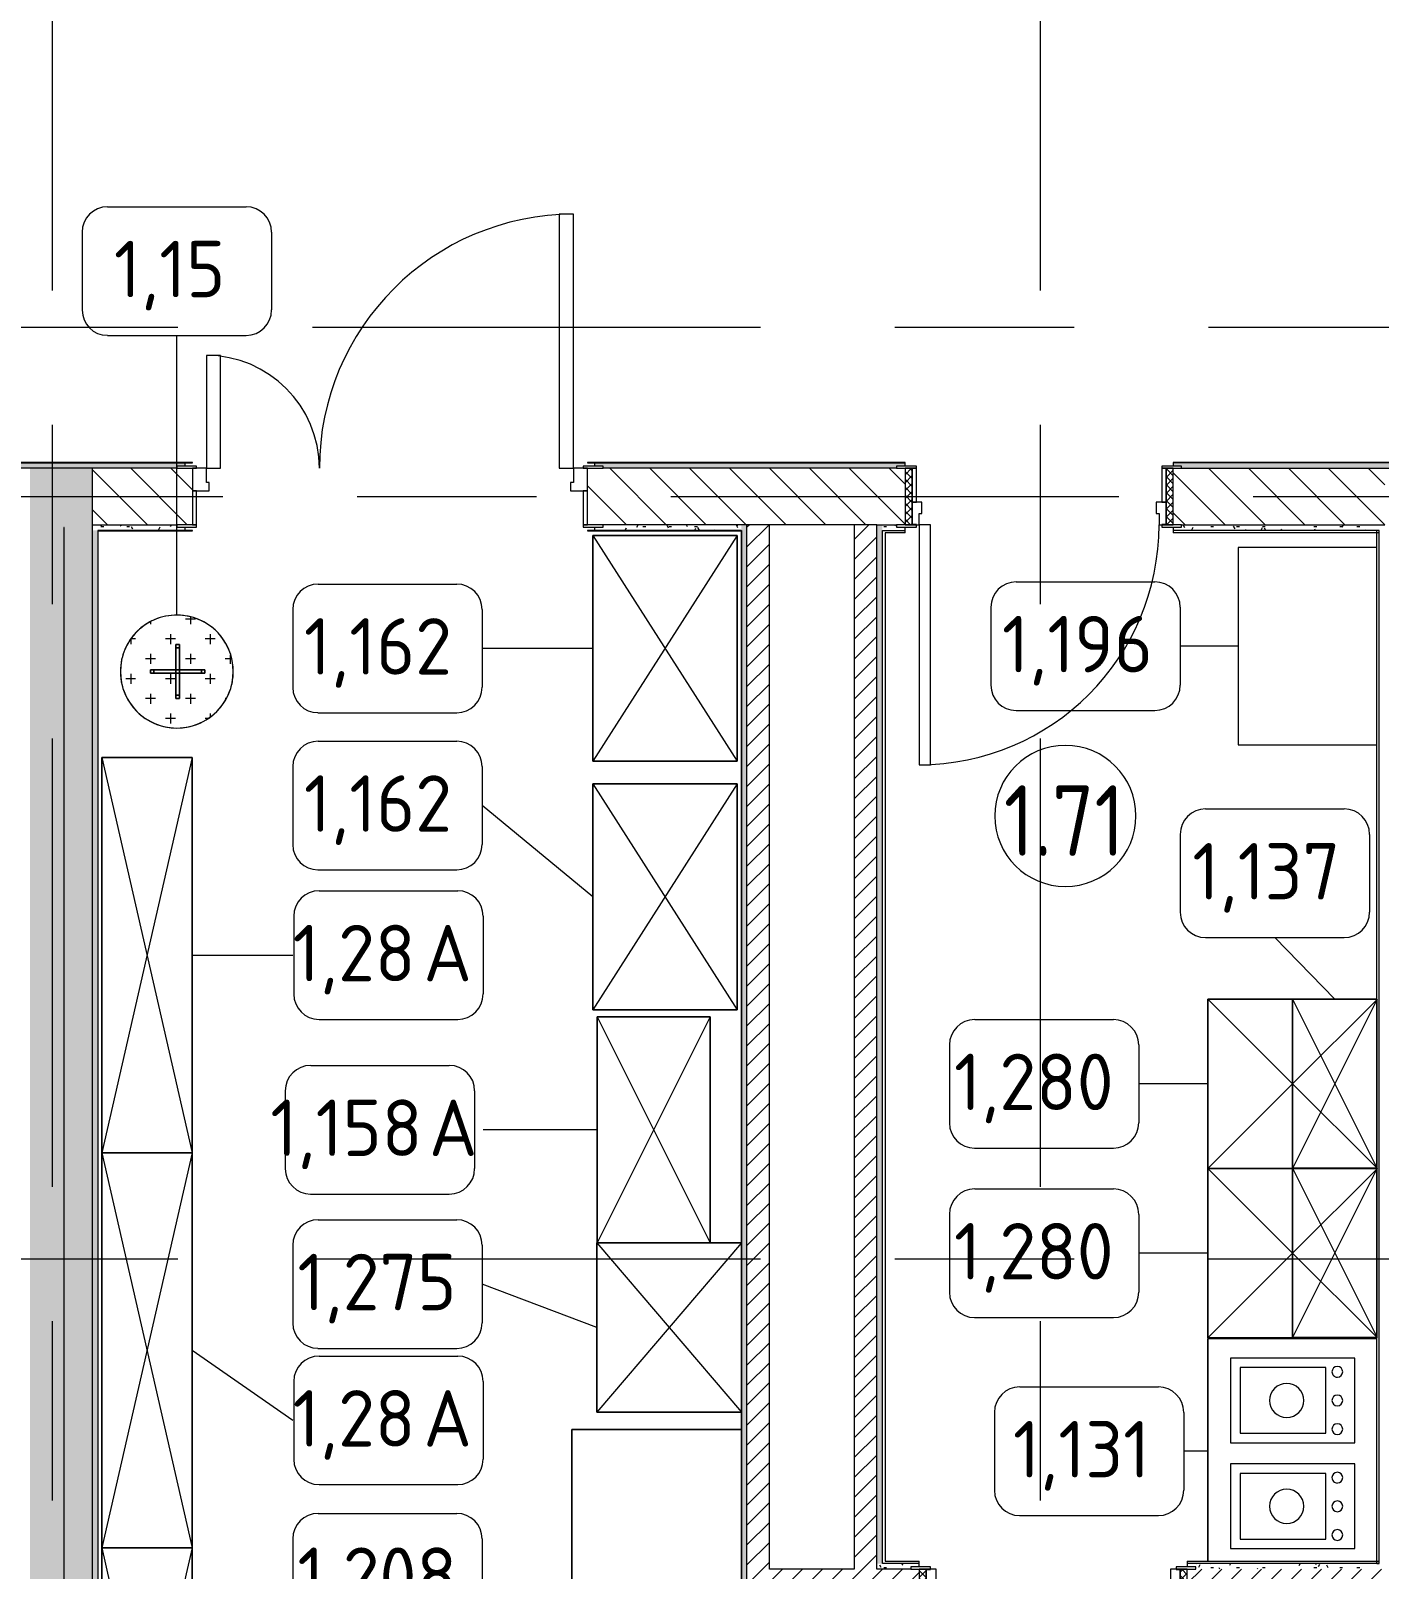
# Model space of a CAD drawing. Header units: millimetres. Extents: x 81494 to 296443, y -8553 to 29000.
# Drawn here: x 107132 to 111910, y 6700 to 12150 of the extents above; entities that cross this region are included whole.
import ezdxf

# ---------------------------------------------------------------- set-up
doc = ezdxf.new("R2010")
doc.units = ezdxf.units.MM
doc.linetypes.add('Осевая', pattern=[3175, 635, -476.25, 1587.5, -476.25])
for name, color, linetype, lineweight in [('A-AREA-IDEN', 7, 'Continuous', 9), ('A-DOOR', 7, 'Continuous', 9), ('A-DOOR-FRAM-2', 7, 'Continuous', 9), ('A-WALL', 7, 'Continuous', 9), ('I-FURN', 7, 'Continuous', 9), ('I-FURN-IDEN', 7, 'Continuous', 9), ('I-WALL', 7, 'Continuous', 9), ('P-SANR-FIXT', 7, 'Continuous', 9), ('P-SANR-FIXT-1', 7, 'Continuous', 13), ('Оси-2', 7, 'Осевая', 9)]:
    doc.layers.add(name, color=color, linetype=linetype, lineweight=lineweight)
for name, color, linetype, lineweight, true_color in [('A-DOOR-1', 7, 'Continuous', 9, 0xc0c0c0), ('A-DOOR-FRAM-1', 7, 'Continuous', 9, 0xc0c0c0), ('A-WALL-1', 9, 'Continuous', 9, 0x808080), ('A-WALL-FNSH-1', 9, 'Continuous', 9, 0x808080), ('I-FURN-1', 9, 'Continuous', 9, 0x808080)]:
    doc.layers.add(name, color=color, linetype=linetype, lineweight=lineweight, true_color=true_color)
doc.styles.add('GOST Common', font='GOST_Common.ttf', dxfattribs={"height": 200})
doc.styles.add('GOST Common_1', font='GOST_Common.ttf', dxfattribs={"width": 0.9, "height": 250})
pattern_1 = [(45, (0, 0), (-35.35534, 35.35534), [])]
pattern_2 = [(0, (0, 0), (121.92, 30.48), [10.058, -81.382, 10.058, -81.382, -487.68]), (0, (0, 0), (121.92, 30.48), [-182.88, 10.058, -172.822, 10.058, -81.382, -213.36]), (0, (0, 0), (121.92, 30.48), [-457.2, 10.058, -50.902, 10.058, -142.342]), (120, (45.72, 15.24), (-87.356454, 90.345817), [10.058, -81.382, 10.058, -81.382, -487.68]), (120, (45.72, 15.24), (-87.356454, 90.345817), [-182.88, 10.058, -172.822, 10.058, -81.382, -213.36]), (120, (45.72, 15.24), (-87.356454, 90.345817), [-457.2, 10.058, -50.902, 10.058, -142.342]), (240, (60.96, 76.2), (-34.563546, -120.825817), [10.058, -81.382, 10.058, -81.382, -487.68]), (240, (60.96, 76.2), (-34.563546, -120.825817), [-182.88, 10.058, -172.822, 10.058, -81.382, -213.36]), (240, (60.96, 76.2), (-34.563546, -120.825817), [-457.2, 10.058, -50.902, 10.058, -142.342])]

# ---------------------------------------------------------------- blocks, each defined once
blk = doc.blocks.new('110_Дверь_СКБ_1Ст_Внутренняя1 - Д-8 950x2100h_охрана-31784688-План расстановки мебели и оборудования 1 этажа в осях 23_1-33')
at = {"layer": 'A-DOOR'}
h = blk.add_hatch(dxfattribs=at)
h.set_pattern_fill('FP_6', color=256, style=0, pattern_type=2)
h.set_pattern_definition([(135, (1826.41, 164.685), (-14.14214, -14.14214), []), (225, (1826.41, 164.685), (14.14214, -14.14214), [])])
h.paths.add_polyline_path([(487.5, 100), (462.5, 100), (462.5, -100), (487.5, -100), (487.5, -31.7)])
at = {"layer": 'A-DOOR-FRAM-2'}
h = blk.add_hatch(dxfattribs=at)
h.set_pattern_fill('FP_7', color=256, style=0, pattern_type=2)
h.set_pattern_definition([(45, (-296.384, 164.685), (-14.1421, 14.1421), []), (135, (-296.384, 164.685), (-14.1421, -14.1421), [])])
h.paths.add_polyline_path([(-437.5, 100), (-462.5, 100), (-462.5, -100), (-437.5, -100), (-437.5, -31.7)])
at = {"layer": 'A-DOOR-1'}
for p, q in [((437.5, 950), (397.5, 950)), ((397.5, 950), (397.5, 100)), ((437.5, 100), (437.5, 950)), ((397.5, 100), (437.5, 100))]:
    blk.add_line(p, q, dxfattribs=at)
blk.add_arc((437.5, 100), 850, 90, 180, dxfattribs=at)
at = {"layer": 'A-DOOR-FRAM-1'}
for p, q in [((-422.5, 108), (-492.5, 108)), ((-492.5, 108), (-492.5, 100)), ((-492.5, 100), (-422.5, 100)), ((-437.5, 100), (-462.5, 100)), ((-462.5, 100), (-462.5, -100)), ((-412.5, 100), (-437.5, 100)), ((-437.5, 100), (-437.5, 20)), ((-437.5, -100), (-437.5, 100)), ((-422.5, 100), (-437.5, 100)), ((-437.5, 100), (-437.5, 99)), ((-437.5, 99), (-422.5, 99)), ((-422.5, 100), (-422.5, 108)), ((-422.5, 99), (-422.5, 100)), ((-412.5, 60), (-412.5, 100)), ((-402.5, 60), (-412.5, 60)), ((-402.5, 20), (-402.5, 60)), ((437.5, 60), (427.5, 60)), ((427.5, 60), (427.5, 20)), ((437.5, 100), (437.5, 60)), ((462.5, 100), (437.5, 100)), ((517.5, 108), (447.5, 108)), ((447.5, 108), (447.5, 100)), ((462.5, 100), (447.5, 100)), ((447.5, 100), (447.5, 99)), ((447.5, 100), (517.5, 100)), ((447.5, 99), (462.5, 99)), ((462.5, 20), (462.5, 100)), ((487.5, 100), (462.5, 100)), ((462.5, 100), (462.5, -100)), ((462.5, 99), (462.5, 100)), ((487.5, -100), (487.5, 100)), ((517.5, 100), (517.5, 108)), ((-437.5, 20), (-402.5, 20)), ((-422.5, 20), (-437.5, 20)), ((-437.5, 20), (-437.5, -100)), ((-422.5, -100), (-422.5, 20)), ((427.5, 20), (462.5, 20)), ((462.5, 20), (447.5, 20)), ((447.5, 20), (447.5, -100)), ((462.5, -100), (462.5, 20)), ((-422.5, -100), (-492.5, -100)), ((-492.5, -100), (-492.5, -108)), ((-492.5, -108), (-422.5, -108)), ((-462.5, -100), (-437.5, -100)), ((-437.5, -100), (-422.5, -100)), ((-422.5, -108), (-422.5, -100)), ((447.5, -100), (462.5, -100)), ((517.5, -100), (447.5, -100)), ((447.5, -100), (447.5, -108)), ((447.5, -108), (517.5, -108)), ((462.5, -100), (487.5, -100)), ((517.5, -108), (517.5, -100))]:
    blk.add_line(p, q, dxfattribs=at)
blk = doc.blocks.new('110_Дверь_СКБ_1Ст_Внутренняя1 - Д-8 950x2100h_охрана-32224770-План расстановки мебели и оборудования 1 этажа в осях 23_1-33')
at = {"layer": 'A-DOOR'}
h = blk.add_hatch(dxfattribs=at)
h.set_pattern_fill('FP_8', color=256, style=0, pattern_type=2)
h.set_pattern_definition([(135, (1826.41, 104.685), (-14.14214, -14.14214), []), (225, (1826.41, 104.685), (14.14214, -14.14214), [])])
h.paths.add_polyline_path([(487.5, 40), (462.5, 40), (462.5, -40), (487.5, -40)])
at = {"layer": 'A-DOOR-FRAM-2'}
h = blk.add_hatch(dxfattribs=at)
h.set_pattern_fill('FP_9', color=256, style=0, pattern_type=2)
h.set_pattern_definition([(45, (-296.384, 104.685), (-14.1421, 14.1421), []), (135, (-296.384, 104.685), (-14.1421, -14.1421), [])])
h.paths.add_polyline_path([(-437.5, 40), (-462.5, 40), (-462.5, -40), (-437.5, -40)])
at = {"layer": 'A-DOOR-1'}
for p, q in [((437.5, 890), (397.5, 890)), ((397.5, 890), (397.5, 40)), ((437.5, 40), (437.5, 890)), ((397.5, 40), (437.5, 40))]:
    blk.add_line(p, q, dxfattribs=at)
blk.add_arc((437.5, 40), 850, 90, 180, dxfattribs=at)
at = {"layer": 'A-DOOR-FRAM-1'}
for p, q in [((-422.5, 48), (-492.5, 48)), ((-492.5, 48), (-492.5, 40)), ((-492.5, 40), (-422.5, 40)), ((-437.5, 40), (-462.5, 40)), ((-462.5, 40), (-462.5, -40)), ((-412.5, 40), (-437.5, 40)), ((-437.5, 40), (-437.5, -40)), ((-437.5, -40), (-437.5, 40)), ((-422.5, 40), (-437.5, 40)), ((-437.5, 40), (-437.5, 39)), ((-437.5, 39), (-422.5, 39)), ((-422.5, 40), (-422.5, 48)), ((-422.5, 39), (-422.5, 40)), ((-412.5, 0), (-412.5, 40)), ((-402.5, 0), (-412.5, 0)), ((-402.5, -40), (-402.5, 0)), ((437.5, 0), (427.5, 0)), ((427.5, 0), (427.5, -40)), ((437.5, 40), (437.5, 0)), ((462.5, 40), (437.5, 40)), ((517.5, 48), (447.5, 48)), ((447.5, 48), (447.5, 40)), ((462.5, 40), (447.5, 40)), ((447.5, 40), (447.5, 39)), ((447.5, 40), (517.5, 40)), ((447.5, 39), (462.5, 39)), ((462.5, -40), (462.5, 40)), ((487.5, 40), (462.5, 40)), ((462.5, 40), (462.5, -40)), ((462.5, 39), (462.5, 40)), ((487.5, -40), (487.5, 40)), ((517.5, 40), (517.5, 48)), ((-422.5, -40), (-492.5, -40)), ((-492.5, -40), (-492.5, -48)), ((-492.5, -48), (-422.5, -48)), ((-462.5, -40), (-437.5, -40)), ((-422.5, -39), (-437.5, -39)), ((-437.5, -39), (-437.5, -40)), ((-437.5, -40), (-402.5, -40)), ((-437.5, -40), (-422.5, -40)), ((-422.5, -40), (-422.5, -39)), ((-422.5, -48), (-422.5, -40)), ((427.5, -40), (462.5, -40)), ((462.5, -39), (447.5, -39)), ((447.5, -39), (447.5, -40)), ((447.5, -40), (462.5, -40)), ((517.5, -40), (447.5, -40)), ((447.5, -40), (447.5, -48)), ((447.5, -48), (517.5, -48)), ((462.5, -40), (462.5, -39)), ((462.5, -40), (487.5, -40)), ((517.5, -48), (517.5, -40))]:
    blk.add_line(p, q, dxfattribs=at)
blk = doc.blocks.new('110_Дверь_СКБ_2Ст - Д-2а_л_ Из коридора на лестницу-32216062-План расстановки мебели и оборудования 1 этажа в осях 23_1-33')
at = {"layer": 'A-DOOR-1'}
for p, q in [((662.5, 1000), (612.5, 1000)), ((612.5, 1000), (612.5, 100)), ((662.5, 100), (662.5, 1000)), ((-637.5, 500), (-637.5, 100)), ((-587.5, 500), (-637.5, 500)), ((-587.5, 100), (-587.5, 500)), ((-637.5, 100), (-587.5, 100)), ((612.5, 100), (662.5, 100))]:
    blk.add_line(p, q, dxfattribs=at)
for centre, radius, start, end in [((662.5, 100), 900, 90, 180), ((-637.5, 100), 400, 360, 90)]:
    blk.add_arc(centre, radius, start, end, dxfattribs=at)
at = {"layer": 'A-DOOR-FRAM-1'}
for p, q in [((-672.5, 108), (-742.5, 108)), ((-742.5, 108), (-742.5, 100)), ((-742.5, 100), (-672.5, 100)), ((-637.5, 100), (-687.5, 100)), ((-687.5, 100), (-687.5, 20)), ((-672.5, 100), (-672.5, 108)), ((-637.5, 50), (-637.5, 100)), ((662.5, 100), (662.5, 50)), ((712.5, 100), (662.5, 100)), ((767.5, 108), (697.5, 108)), ((697.5, 108), (697.5, 100)), ((697.5, 100), (767.5, 100)), ((712.5, 20), (712.5, 100)), ((767.5, 100), (767.5, 108)), ((-687.5, 20), (-627.5, 20)), ((-672.5, 20), (-687.5, 20)), ((-687.5, 20), (-687.5, -100)), ((-672.5, -100), (-672.5, 20)), ((-627.5, 50), (-637.5, 50)), ((-627.5, 20), (-627.5, 50)), ((662.5, 50), (652.5, 50)), ((652.5, 50), (652.5, 20)), ((652.5, 20), (712.5, 20)), ((712.5, 20), (697.5, 20)), ((697.5, 20), (697.5, -100)), ((712.5, -100), (712.5, 20)), ((-672.5, -100), (-742.5, -100)), ((-742.5, -100), (-742.5, -108)), ((-742.5, -108), (-672.5, -108)), ((-687.5, -100), (-672.5, -100)), ((-672.5, -108), (-672.5, -100)), ((697.5, -100), (712.5, -100)), ((767.5, -100), (697.5, -100)), ((697.5, -100), (697.5, -108)), ((697.5, -108), (767.5, -108)), ((767.5, -108), (767.5, -100))]:
    blk.add_line(p, q, dxfattribs=at)
blk = doc.blocks.new('Шкаф параметрический - 1_28А-25589861-План расстановки мебели и оборудования 1 этажа в осях 23_1-33')
at = {"layer": 'I-FURN-1'}
for p, q in [((0, 0), (1400, 320)), ((0, 320), (1400, 0)), ((1400, 320), (0, 320)), ((0, 320), (0, 0)), ((0, 0), (0, 320)), ((0, 320), (1400, 320)), ((1400, 0), (1400, 320)), ((1400, 320), (1400, 0)), ((0, 0), (1400, 0)), ((1400, 0), (0, 0))]:
    blk.add_line(p, q, dxfattribs=at)
blk = doc.blocks.new('Шкаф параметрический - 1_162-25590071-План расстановки мебели и оборудования 1 этажа в осях 23_1-33')
at = {"layer": 'I-FURN-1'}
for p, q in [((0, 0), (800, -512)), ((0, -512), (800, 0)), ((800, 0), (0, 0)), ((0, 0), (0, -512)), ((0, -512), (0, 0)), ((0, 0), (800, 0)), ((800, -512), (800, 0)), ((800, 0), (800, -512)), ((0, -512), (800, -512)), ((800, -512), (0, -512))]:
    blk.add_line(p, q, dxfattribs=at)
blk = doc.blocks.new('Шкаф параметрический - 1_158А-25590435-План расстановки мебели и оборудования 1 этажа в осях 23_1-33')
at = {"layer": 'I-FURN-1'}
for p, q in [((0, 0), (800, -400)), ((0, -400), (800, 0)), ((800, 0), (0, 0)), ((0, 0), (0, -400)), ((0, -400), (0, 0)), ((0, 0), (800, 0)), ((800, -400), (800, 0)), ((800, 0), (800, -400)), ((0, -400), (800, -400)), ((800, -400), (0, -400))]:
    blk.add_line(p, q, dxfattribs=at)
blk = doc.blocks.new('Шкаф параметрический - 1_275-25590729-План расстановки мебели и оборудования 1 этажа в осях 23_1-33')
at = {"layer": 'I-FURN-1'}
for p, q in [((0, 0), (600, -512)), ((0, -512), (600, 0)), ((0, 0), (0, -110.4)), ((0, -110.4), (0, 0)), ((0, 0), (600, 0)), ((600, -512), (600, 0)), ((600, 0), (600, -512)), ((0, -110.4), (0, -510.4)), ((0, -510.4), (0, -110.4)), ((0, -510.4), (0, -512)), ((0, -512), (0, -510.4)), ((0, -512), (600, -512)), ((600, -512), (0, -512))]:
    blk.add_line(p, q, dxfattribs=at)
blk = doc.blocks.new('Стол базовый прямоугольный - 1_196-25596001-План расстановки мебели и оборудования 1 этажа в осях 23_1-33')
at = {"layer": 'I-FURN-1'}
for p, q in [((350, 250), (-350, 250)), ((-350, 250), (-350, -241)), ((350, -241), (350, 250))]:
    blk.add_line(p, q, dxfattribs=at)
blk = doc.blocks.new('Шкаф параметрический - 1_280-25596496-План расстановки мебели и оборудования 1 этажа в осях 23_1-33')
at = {"layer": 'I-FURN-1'}
for p, q in [((0, 597.8), (0, 300)), ((0, 300), (0, 597.8)), ((2.2, 597.8), (300, 300)), ((300, 300), (597.8, 597.8)), ((600, 300), (600, 597.8)), ((600, 597.8), (600, 300)), ((0, 0), (300, 300)), ((0, 300), (0, 0)), ((0, 0), (0, 300)), ((300, 300), (600, 0)), ((600, 0), (600, 300)), ((600, 300), (600, 0)), ((0, 0), (600, 0)), ((600, 0), (0, 0))]:
    blk.add_line(p, q, dxfattribs=at)
blk = doc.blocks.new('Шкаф параметрический - 1_137-25596775-План расстановки мебели и оборудования 1 этажа в осях 23_1-33')
at = {"layer": 'I-FURN-1'}
for p, q in [((0, 0), (600, 300)), ((0, 300), (600, 0)), ((600, 300), (0, 300)), ((0, 300), (0, 0)), ((0, 0), (0, 297.8)), ((600, 0), (600, 300)), ((600, 297.8), (600, 0)), ((0, 0), (600, 0)), ((598.1, 0), (0, 0)), ((600, 0), (598.1, 0))]:
    blk.add_line(p, q, dxfattribs=at)
blk = doc.blocks.new('Шкаф параметрический - 1_137-V90-План расстановки мебели и оборудования 1 этажа в осях 23_1-33')
at = {"layer": 'I-FURN-1'}
for p, q in [((0, 0), (600, 300)), ((0, 300), (600, 0)), ((600, 300), (0, 300)), ((0, 300), (0, 0)), ((0, 0), (0, 297.8)), ((600, 0), (600, 300)), ((600, 297.8), (600, 0)), ((0, 0), (600, 0)), ((1.9, 0), (0, 0)), ((600, 0), (1.9, 0))]:
    blk.add_line(p, q, dxfattribs=at)
blk = doc.blocks.new('Шкаф параметрический - 1_280-V91-План расстановки мебели и оборудования 1 этажа в осях 23_1-33')
at = {"layer": 'I-FURN-1'}
for p, q in [((0, 597.8), (0, 300)), ((0, 300), (0, 597.8)), ((2.2, 597.8), (300, 300)), ((300, 300), (597.8, 597.8)), ((600, 0), (600, 597.8)), ((600, 597.8), (600, 0)), ((0, 0), (300, 300)), ((0, 300), (0, 0)), ((0, 0), (0, 300)), ((300, 300), (600, 0)), ((0, 0), (600, 0)), ((600, 0), (0, 0))]:
    blk.add_line(p, q, dxfattribs=at)
blk = doc.blocks.new('Мойка кухонная - Мойка Steel Hammer SH R 5151 GLOWE-25557159-План расстановки мебели и оборудования 1 этажа в осях 23_1-33')
at = {"layer": 'P-SANR-FIXT'}
for p, q in [((150, 0), (-150, 0)), ((-150, 0), (-150, -440)), ((150, -440), (150, 0)), ((116.1, -102.3), (-116.6, -102.3)), ((-116.6, -102.3), (-116.6, -406.4)), ((116.1, -406.4), (116.1, -102.3)), ((-116.6, -406.4), (116.1, -406.4)), ((-150, -440), (150, -440))]:
    blk.add_line(p, q, dxfattribs=at)
for centre, radius, start, end in [((-101.6, -61.9), 19, 90, 180), ((-101.6, -61.9), 19, 360, 90), ((0, -61.9), 19, 360, 180), ((101.6, -61.9), 19.1, 360, 180), ((-101.6, -61.9), 19, 180, 270), ((-101.6, -61.9), 19.1, 270, 360), ((0, -61.9), 19, 180, 360), ((101.6, -61.9), 19.1, 180, 360), ((0, -241.3), 60.5, 360, 180), ((0, -241.3), 60.5, 180, 360)]:
    blk.add_arc(centre, radius, start, end, dxfattribs=at)
blk = doc.blocks.new('вешалка - 1_15-25608323-План расстановки мебели и оборудования 1 этажа в осях 23_1-33')
at = {"layer": 'I-FURN'}
h = blk.add_hatch(dxfattribs=at)
h.set_pattern_fill('FP_69', color=256, style=0, pattern_type=2)
h.set_pattern_definition([(0, (-107650, -9880), (70.485, 70.485), [35.242, -105.727]), (90, (-107632.38, -9897.62), (-70.485, 70.485), [35.242, -105.727])])
h.paths.add_polyline_path([(-24.1, -198.5), (24.1, -198.5), (70.9, -187), (113.6, -164.6), (149.7, -132.6), (177.1, -92.9), (194.2, -47.9), (200, 0), (194.2, 47.9), (177.1, 92.9), (149.7, 132.6), (113.6, 164.6), (70.9, 187), (24.1, 198.5), (-24.1, 198.5), (-70.9, 187), (-113.6, 164.6), (-149.7, 132.6), (-177.1, 92.9), (-194.2, 47.9), (-200, 0), (-194.2, -47.9), (-177.1, -92.9), (-149.7, -132.6), (-113.6, -164.6), (-70.9, -187)])
at = {"layer": 'I-FURN-1'}
for p, q in [((9, 96), (-3, 96)), ((-3, 96), (-3, 84)), ((-3, 84), (-3, 96)), ((-3, 96), (9, 96)), ((9, 96), (-3, 96)), ((-3, 96), (-3, 84)), ((-3, 84), (-3, 96)), ((-3, 96), (9, 96)), ((-3, 84), (9, 84)), ((9, 84), (-3, 84)), ((-3, 84), (-3, 6)), ((-3, 6), (-3, 84)), ((9, 84), (9, 96)), ((9, 96), (9, 84)), ((9, 84), (9, 96)), ((9, 96), (9, 84)), ((9, 6), (9, 84)), ((9, 84), (9, 6)), ((-81, 6), (-93, 6)), ((-93, 6), (-93, -6)), ((-93, -6), (-93, 6)), ((-93, 6), (-81, 6)), ((-81, 6), (-93, 6)), ((-93, 6), (-93, -6)), ((-93, -6), (-93, 6)), ((-93, 6), (-81, 6)), ((-81, -6), (-81, 6)), ((-81, 6), (-81, -6)), ((-3, 6), (-81, 6)), ((-81, 6), (-3, 6)), ((9, 6), (-3, 6)), ((-3, 6), (-3, -6)), ((-3, -6), (-3, 6)), ((-3, 6), (9, 6)), ((87, 6), (9, 6)), ((9, 6), (87, 6)), ((9, -6), (9, 6)), ((9, 6), (9, -6)), ((87, 6), (87, -6)), ((99, 6), (87, 6)), ((87, 6), (99, 6)), ((87, -6), (87, 6)), ((99, 6), (87, 6)), ((87, 6), (99, 6)), ((99, -6), (99, 6)), ((99, 6), (99, -6)), ((99, -6), (99, 6)), ((99, 6), (99, -6)), ((-93, -6), (-81, -6)), ((-81, -6), (-93, -6)), ((-93, -6), (-81, -6)), ((-81, -6), (-93, -6)), ((-81, -6), (-3, -6)), ((-3, -6), (-81, -6)), ((-3, -6), (-3, -84)), ((-3, -84), (-3, -6)), ((-3, -6), (9, -6)), ((9, -6), (-3, -6)), ((9, -84), (9, -6)), ((9, -6), (87, -6)), ((87, -6), (9, -6)), ((9, -6), (9, -84)), ((87, -6), (99, -6)), ((99, -6), (87, -6)), ((87, -6), (99, -6)), ((99, -6), (87, -6)), ((9, -84), (-3, -84)), ((-3, -84), (-3, -96)), ((-3, -96), (-3, -84)), ((-3, -84), (9, -84)), ((-3, -84), (-3, -96)), ((-3, -96), (-3, -84)), ((-3, -96), (9, -96)), ((9, -96), (-3, -96)), ((-3, -96), (9, -96)), ((9, -96), (-3, -96)), ((9, -96), (9, -84)), ((9, -84), (9, -96)), ((9, -96), (9, -84)), ((9, -84), (9, -96))]:
    blk.add_line(p, q, dxfattribs=at)
for start, end in [(360, 180), (83.0769, 180), (69.2308, 83.0769), (0, 69.2308), (180, 360), (180, 290.7692), (346.1538, 0), (290.7692, 346.1538)]:
    blk.add_arc((0, 0), 200, start, end, dxfattribs=at)
blk = doc.blocks.new('Марка_Мебель - В прямоуг_Balcon_Марка-25523697-План расстановки мебели и оборудования 1 этажа в осях 23_1-33')
at = {"layer": 'I-FURN-IDEN'}
for p, q in [((-2.455, 2.278), (2.455, 2.278)), ((-3.355, 1.378), (-3.355, -1.384)), ((3.355, 1.378), (3.355, -1.378)), ((-2.461, -2.278), (2.455, -2.278))]:
    blk.add_line(p, q, dxfattribs=at)
for centre, radius, start, end in [((-2.455, 1.378), 0.9, 90, 180), ((2.455, 1.378), 0.9, 0, 90), ((-2.461, -1.384), 0.893, 180, 270), ((2.455, -1.378), 0.9, 270, 0)]:
    blk.add_arc(centre, radius, start, end, dxfattribs=at)
blk = doc.blocks.new('Марка_Помещения - Номер-25198446-План расстановки мебели и оборудования 1 этажа в осях 23_1-33')
at = {"layer": 'A-AREA-IDEN'}
for start, end in [(360, 180), (180, 360)]:
    blk.add_arc((0, 0), 2.5, start, end, dxfattribs=at)

msp = doc.modelspace()

# ---------------------------------------------------------------- hatches: boundary and pattern name
at = {"layer": 'I-WALL'}
h = msp.add_hatch(dxfattribs=at)
h.set_pattern_fill('FP_67', color=256, style=0, pattern_type=2)
h.set_pattern_definition(pattern_2)
h.paths.add_polyline_path([(121190, 10600), (121190, 10620), (111180, 10620), (111180, 10608), (111210, 10608), (111210, 10600), (120203.9, 10600)])
h.paths.add_polyline_path([(110200, 10600), (110200, 10608), (110230, 10608), (110230, 10620), (109130, 10620), (109130, 10608), (109160, 10608), (109160, 10600), (109223.3, 10600)])
h.paths.add_polyline_path([(107650, 10600), (107650, 10608), (107680, 10608), (107680, 10620), (105095, 10620), (105095, 10608), (105125, 10608), (105125, 10600), (106478.2, 10600)])
h.paths.add_polyline_path([(103615, 10600), (103615, 10608), (103645, 10608), (103645, 10620), (100809, 10620), (100809, 10600), (100987.9, 10600)])
h = msp.add_hatch(dxfattribs=at)
h.set_pattern_fill('FP_2', color=256, style=0, pattern_type=2)
h.set_pattern_definition([(45, (0, 0), (-57.024626, 57.024626), []), (45, (57.025, 0), (-57.024626, 57.024626), [100.806, -20.161, 3.353, -16.808])])
h.paths.add_polyline_path([(107330, 2400), (107350, 2400), (107350, 10600), (107130, 10600), (107130, 2400)])
h = msp.add_hatch(dxfattribs=at)
h.set_pattern_fill('FP_4', color=256, style=0, pattern_type=2)
h.set_pattern_definition([(135, (0, 0), (-70.71068, -70.71068), [])])
h.paths.add_polyline_path([(120203.9, 10400), (121210, 10400), (121210, 10600), (119330, 10600), (119330, 10400), (119517.6, 10400)])
h.paths.add_polyline_path([(111180, 10400), (111930, 10400), (111930, 10600), (111180, 10600), (111180, 10531.7)])
h.paths.add_polyline_path([(110150, 10400), (110230, 10400), (110230, 10600), (109105, 10600), (109105, 10400), (110130, 10400)])
h.paths.add_polyline_path([(107650, 10400), (107705, 10400), (107705, 10600), (107350, 10600), (107350, 10400)])
h = msp.add_hatch(dxfattribs=at)
h.set_pattern_fill('FP_67', color=256, style=0, pattern_type=2)
h.set_pattern_definition(pattern_2)
h.paths.add_polyline_path([(109649, 10380), (109650, 10380), (109650, 10400), (109160, 10398.8), (109160, 10392), (109130, 10392), (109130, 10380), (109223.3, 10380)])
h.paths.add_polyline_path([(107350, 10380), (107680, 10380), (107680, 10392), (107650, 10392), (107650, 10400), (107350, 10400)])
h = msp.add_hatch(dxfattribs=at)
h.set_pattern_fill('FP_67', color=256, style=0, pattern_type=2)
h.set_pattern_definition(pattern_2)
h.paths.add_polyline_path([(107350, 2480), (107370, 2480), (107370, 10380), (107350, 10380), (107350, 3123.3)])
h = msp.add_hatch(dxfattribs=at)
h.set_pattern_fill('FP_67', color=256, style=0, pattern_type=2)
h.set_pattern_definition(pattern_2)
h.paths.add_polyline_path([(109650, 2480), (109670, 2480), (109669.5, 3600), (109662, 3600), (109662, 3630), (109650, 3630), (109650, 2481)])
h.paths.add_polyline_path([(109662, 5080), (109662, 5110), (109670, 5110), (109670, 10400), (109650, 10400), (109650, 5080)])
h = msp.add_hatch(dxfattribs=at)
h.set_pattern_fill('FP_3', color=256, style=0, pattern_type=2)
h.set_pattern_definition(pattern_1)
h.paths.add_polyline_path([(109750, 125), (109749, 3655), (109670, 3655), (109670, 125), (109738.1, 125)])
h.paths.add_polyline_path([(109670, 5055), (109750, 5055), (109750, 10400), (109670, 10400), (109670, 5110)])
h = msp.add_hatch(dxfattribs=at)
h.set_pattern_fill('FP_3', color=256, style=0, pattern_type=2)
h.set_pattern_definition(pattern_1)
h.paths.add_polyline_path([(110130, 6700), (110130, 10400), (110050, 10400), (110050, 6700)])
h = msp.add_hatch(dxfattribs=at)
h.set_pattern_fill('FP_67', color=256, style=0, pattern_type=2)
h.set_pattern_definition(pattern_2)
h.paths.add_polyline_path([(110130, 6720), (110150, 6720), (110150, 10400), (110130, 10400), (110130, 8415)])
h = msp.add_hatch(dxfattribs=at)
h.set_pattern_fill('FP_67', color=256, style=0, pattern_type=2)
h.set_pattern_definition(pattern_2)
h.paths.add_polyline_path([(111930, 10380), (111930, 10400), (111210, 10399.2), (111210, 10392), (111180, 10392), (111180, 10380), (111910, 10380)])
h.paths.add_polyline_path([(110200, 10380), (110230, 10380), (110230, 10392), (110200, 10392.5), (110200, 10400), (110150, 10400), (110150, 10380)])
h = msp.add_hatch(dxfattribs=at)
h.set_pattern_fill('FP_67', color=256, style=0, pattern_type=2)
h.set_pattern_definition(pattern_2)
h.paths.add_polyline_path([(111260, 6700), (111910, 6700), (111910, 6720), (111230, 6720), (111230, 6708), (111260, 6708), (111260, 6700.9)])
h.paths.add_polyline_path([(110130, 6700), (110250, 6700), (110250, 6708), (110280, 6708), (110280, 6720), (110130, 6720)])
h = msp.add_hatch(dxfattribs=at)
h.set_pattern_fill('FP_3', color=256, style=0, pattern_type=2)
h.set_pattern_definition(pattern_1)
h.paths.add_polyline_path([(111260, 6620), (111930, 6620), (111930, 6700), (111230, 6700), (111230, 6620)])
h.paths.add_polyline_path([(110250, 6620), (110280, 6620), (110280, 6700), (109750, 6700), (109750, 6620)])

# ---------------------------------------------------------------- linework, layer by layer
at = {"layer": 'A-WALL'}
for p, q in [((107350, 10600), (107350, 2400)), ((121190, 10620), (111180, 10620)), ((107370, 10380), (107370, 2480)), ((110130, 10400), (110200, 10400)), ((111210, 10400), (111930, 10400))]:
    msp.add_line(p, q, dxfattribs=at)
at = {"layer": 'A-WALL-1'}
for p, q in [((107650, 10600), (105125, 10600)), ((107680, 10608), (107680, 10620)), ((109130, 10620), (109130, 10608)), ((110200, 10600), (109160, 10600)), ((110230, 10608), (110230, 10620)), ((111180, 10620), (111180, 10608)), ((111210, 10600), (121210, 10600)), ((107350, 10400), (107650, 10400)), ((107680, 10380), (107680, 10392)), ((109130, 10392), (109130, 10380)), ((110130, 10400), (109160, 10400)), ((109649, 10380), (109650, 10380)), ((109650, 10380), (109650, 5080)), ((109670, 5110), (109670, 10400)), ((109750, 6700), (109750, 10400)), ((110050, 10400), (110050, 6700)), ((110130, 6700), (110130, 10400)), ((110150, 6720), (110150, 10380)), ((110150, 10380), (110230, 10380)), ((110230, 10380), (110230, 10392)), ((111180, 10392), (111180, 10380)), ((110280, 6720), (110150, 6720)), ((110280, 6708), (110280, 6720)), ((111910, 6720), (111230, 6720)), ((111230, 6720), (111230, 6708)), ((110050, 6700), (109750, 6700)), ((110250, 6700), (110130, 6700))]:
    msp.add_line(p, q, dxfattribs=at)
at = {"layer": 'A-WALL-FNSH-1'}
for p, q in [((107705, 10621), (105095, 10621)), ((105095, 10620), (107705, 10620)), ((107705, 10620), (107705, 10621)), ((110230, 10621), (109105, 10621)), ((109105, 10621), (109105, 10620)), ((109105, 10620), (110230, 10620)), ((110230, 10620), (110230, 10621)), ((121189, 10621), (111180, 10621)), ((111180, 10621), (111180, 10620)), ((107250, 10390), (107250, 160.5)), ((107251, 10390), (107250, 10390)), ((107251, 160.5), (107251, 10390)), ((107705, 10380), (107370, 10380)), ((107371, 10379), (107705, 10379)), ((107371, 2481), (107371, 10379)), ((107705, 10379), (107705, 10380)), ((109649, 10380), (109105, 10380)), ((109105, 10380), (109105, 10379)), ((109105, 10379), (109649, 10379)), ((109649, 10379), (109649, 5005)), ((109650, 5005), (109650, 10380))]:
    msp.add_line(p, q, dxfattribs=at)
at = {"layer": 'I-FURN-1'}
for p, q in [((111901, 7517.9), (111303.3, 7517.9)), ((111303.3, 7517.9), (111303.3, 6729)), ((111303.3, 6729), (111303.3, 7517.9)), ((111303.3, 7517.9), (111901, 7517.9)), ((109650, 7195), (109050, 7195)), ((109050, 7195), (109050, 6145)), ((109050, 6145), (109050, 7195)), ((109050, 7195), (109650, 7195)), ((109650, 7195), (109650, 6145))]:
    msp.add_line(p, q, dxfattribs=at)
at = {"layer": 'I-FURN-IDEN'}
for p, q in [((107650, 10078.5), (107650, 11071.1)), ((109123.5, 9962.1), (108731.7, 9962.1)), ((111410, 9970), (111204.9, 9970)), ((109123.5, 9082.1), (108731.7, 9405.4)), ((111753.2, 8719.4), (111540.4, 8937.7)), ((107704.2, 8875.6), (108060.8, 8875.6)), ((111303.2, 8419.4), (111058, 8419.4)), ((109139.6, 8256.8), (108735.2, 8256.8)), ((111303.2, 7819.4), (111058, 7819.4)), ((109138, 7556.8), (108731.7, 7710.3)), ((107704.2, 7475.6), (108060.8, 7227.5)), ((111303.3, 7117.9), (111217.3, 7117.9))]:
    msp.add_line(p, q, dxfattribs=at)
at = {"layer": 'I-WALL'}
for p, q in [((110230, 10371), (110159, 10371)), ((110159, 10371), (110159, 6729)), ((110230, 10371), (110230, 10380)), ((111180, 10380), (111180, 10371)), ((111910, 10380), (111180, 10380)), ((111909.5, 10371), (111180, 10371)), ((111901, 6720.5), (111901, 10380)), ((111909.5, 10371), (111909.5, 10380)), ((111910, 6720), (111910, 10380)), ((110159, 6729), (110280, 6729)), ((110280, 6720), (110280, 6729)), ((111230, 6729), (111910, 6729)), ((111230, 6729), (111230, 6720)), ((111901, 6720.5), (111910, 6720.5))]:
    msp.add_line(p, q, dxfattribs=at)
at = {"layer": 'Оси-2'}
for p, q in [((107210, 593.7), (107210, 19528.3)), ((110710, 593.7), (110710, 19528.3)), ((84793.9, 11100), (122455, 11100)), ((86063.9, 10500), (122455, 10500)), ((84793.9, 7800), (122455, 7800))]:
    msp.add_line(p, q, dxfattribs=at)

# ---------------------------------------------------------------- block references
at = {"layer": 'A-AREA-IDEN', "xscale": 99.99999999999993, "yscale": 99.99999999999993, "zscale": 99.99999999999993}
msp.add_blockref('Марка_Помещения - Номер-25198446-План расстановки мебели и оборудования 1 этажа в осях 23_1-33', (110798, 9368.6), dxfattribs=at)
at = {"layer": 'A-DOOR-1'}
msp.add_blockref('110_Дверь_СКБ_2Ст - Д-2а_л_ Из коридора на лестницу-32216062-План расстановки мебели и оборудования 1 этажа в осях 23_1-33', (108392.5, 10500), dxfattribs=at)
at = {"layer": 'A-DOOR-1', "rotation": 180}
for name, p in [('110_Дверь_СКБ_1Ст_Внутренняя1 - Д-8 950x2100h_охрана-31784688-План расстановки мебели и оборудования 1 этажа в осях 23_1-33', (110717.5, 10500)), ('110_Дверь_СКБ_1Ст_Внутренняя1 - Д-8 950x2100h_охрана-32224770-План расстановки мебели и оборудования 1 этажа в осях 23_1-33', (110767.5, 6660))]:
    msp.add_blockref(name, p, dxfattribs=at)
at = {"layer": 'I-FURN-1'}
for name, p, rotation in [('Шкаф параметрический - 1_162-25590071-План расстановки мебели и оборудования 1 этажа в осях 23_1-33', (109635.5, 10362.1), 270.0000000000006), ('Стол базовый прямоугольный - 1_196-25596001-План расстановки мебели и оборудования 1 этажа в осях 23_1-33', (111660, 9970), 90), ('Шкаф параметрический - 1_28А-25589861-План расстановки мебели и оборудования 1 этажа в осях 23_1-33', (107384.2, 9575.6), 269.9999999999994), ('Шкаф параметрический - 1_162-25590071-План расстановки мебели и оборудования 1 этажа в осях 23_1-33', (109635.5, 9482.1), 270.0000000000006), ('Шкаф параметрический - 1_280-25596496-План расстановки мебели и оборудования 1 этажа в осях 23_1-33', (111303.2, 8719.4), 269.9999999999994), ('Шкаф параметрический - 1_137-25596775-План расстановки мебели и оборудования 1 этажа в осях 23_1-33', (111603.2, 8719.4), 269.9999999999994), ('Шкаф параметрический - 1_158А-25590435-План расстановки мебели и оборудования 1 этажа в осях 23_1-33', (109539.6, 8656.8), 270.0000000000006), ('Шкаф параметрический - 1_28А-25589861-План расстановки мебели и оборудования 1 этажа в осях 23_1-33', (107384.2, 8175.6), 269.9999999999994), ('Шкаф параметрический - 1_137-V90-План расстановки мебели и оборудования 1 этажа в осях 23_1-33', (111603.2, 8121.3), 269.9999999999994), ('Шкаф параметрический - 1_280-V91-План расстановки мебели и оборудования 1 этажа в осях 23_1-33', (111303.2, 8119.4), 269.9999999999994), ('Шкаф параметрический - 1_275-25590729-План расстановки мебели и оборудования 1 этажа в осях 23_1-33', (109650, 7856.8), 270.0000000000006), ('Шкаф параметрический - 1_28А-25589861-План расстановки мебели и оборудования 1 этажа в осях 23_1-33', (107384.2, 6775.6), 269.9999999999994)]:
    msp.add_blockref(name, p, dxfattribs=dict(at, rotation=rotation))
msp.add_blockref('вешалка - 1_15-25608323-План расстановки мебели и оборудования 1 этажа в осях 23_1-33', (107650, 9880), dxfattribs=at)
at = {"layer": 'I-FURN-IDEN', "xscale": 99.99999999999993, "yscale": 99.99999999999993, "zscale": 99.99999999999993}
for p in [(107650, 11298.8), (110869.4, 9970), (108396.2, 9962.1), (108396.2, 9405.4), (111540.4, 9165.5), (108399.8, 8875.6), (110722.5, 8419.4), (108369.7, 8256.8), (110722.5, 7819.4), (108396.2, 7710.3), (108399.8, 7227.5), (110881.9, 7117.9), (108396.2, 6670)]:
    msp.add_blockref('Марка_Мебель - В прямоуг_Balcon_Марка-25523697-План расстановки мебели и оборудования 1 этажа в осях 23_1-33', p, dxfattribs=at)
at = {"layer": 'P-SANR-FIXT-1', "rotation": 269.9999999999999}
for p in [(111823.5, 7297.9), (111823.5, 6922.9)]:
    msp.add_blockref('Мойка кухонная - Мойка Steel Hammer SH R 5151 GLOWE-25557159-План расстановки мебели и оборудования 1 этажа в осях 23_1-33', p, dxfattribs=at)

# ---------------------------------------------------------------- texts
at = {"layer": 'A-AREA-IDEN', "insert": (110579.9, 9477.1), "char_height": 250, "width": 548.354, "attachment_point": 1, "style": 'GOST Common_1'}
msp.add_mtext('1.71', dxfattribs=at)
at = {"layer": 'I-FURN-IDEN', "char_height": 200, "attachment_point": 1, "style": 'GOST Common'}
for s, insert, width in [('1,15', (107427, 11405.9), 505.063), ('1,162', (108100.2, 10069.2), 681.434), ('1,196', (110573.4, 10077.1), 681.434), ('1,162', (108100.2, 9512.4), 681.434), ('1,137', (111247.9, 9272.5), 673.417), ('1,28', (108060.8, 8982.7), 561.181), ('\\fGOST Common|b0|i0|c204|p34|;А', (108523.8, 8982.7), 224.472), ('1,280', (110403.5, 8526.4), 737.552), ('1,158', (107981.2, 8363.8), 681.434), ('\\fGOST Common|b0|i0|c204|p34|;А', (108543.5, 8363.8), 224.472), ('1,280', (110403.5, 7926.4), 737.552), ('1,275', (108077.2, 7817.4), 737.552), ('1,28', (108060.8, 7334.5), 561.181), ('\\fGOST Common|b0|i0|c204|p34|;А', (108523.8, 7334.5), 224.472), ('1,131', (110612.4, 7225), 617.299), ('1,208', (108077.2, 6777.1), 737.552)]:
    msp.add_mtext(s, dxfattribs=dict(at, insert=insert, width=width))

doc.saveas('drawing.dxf')
